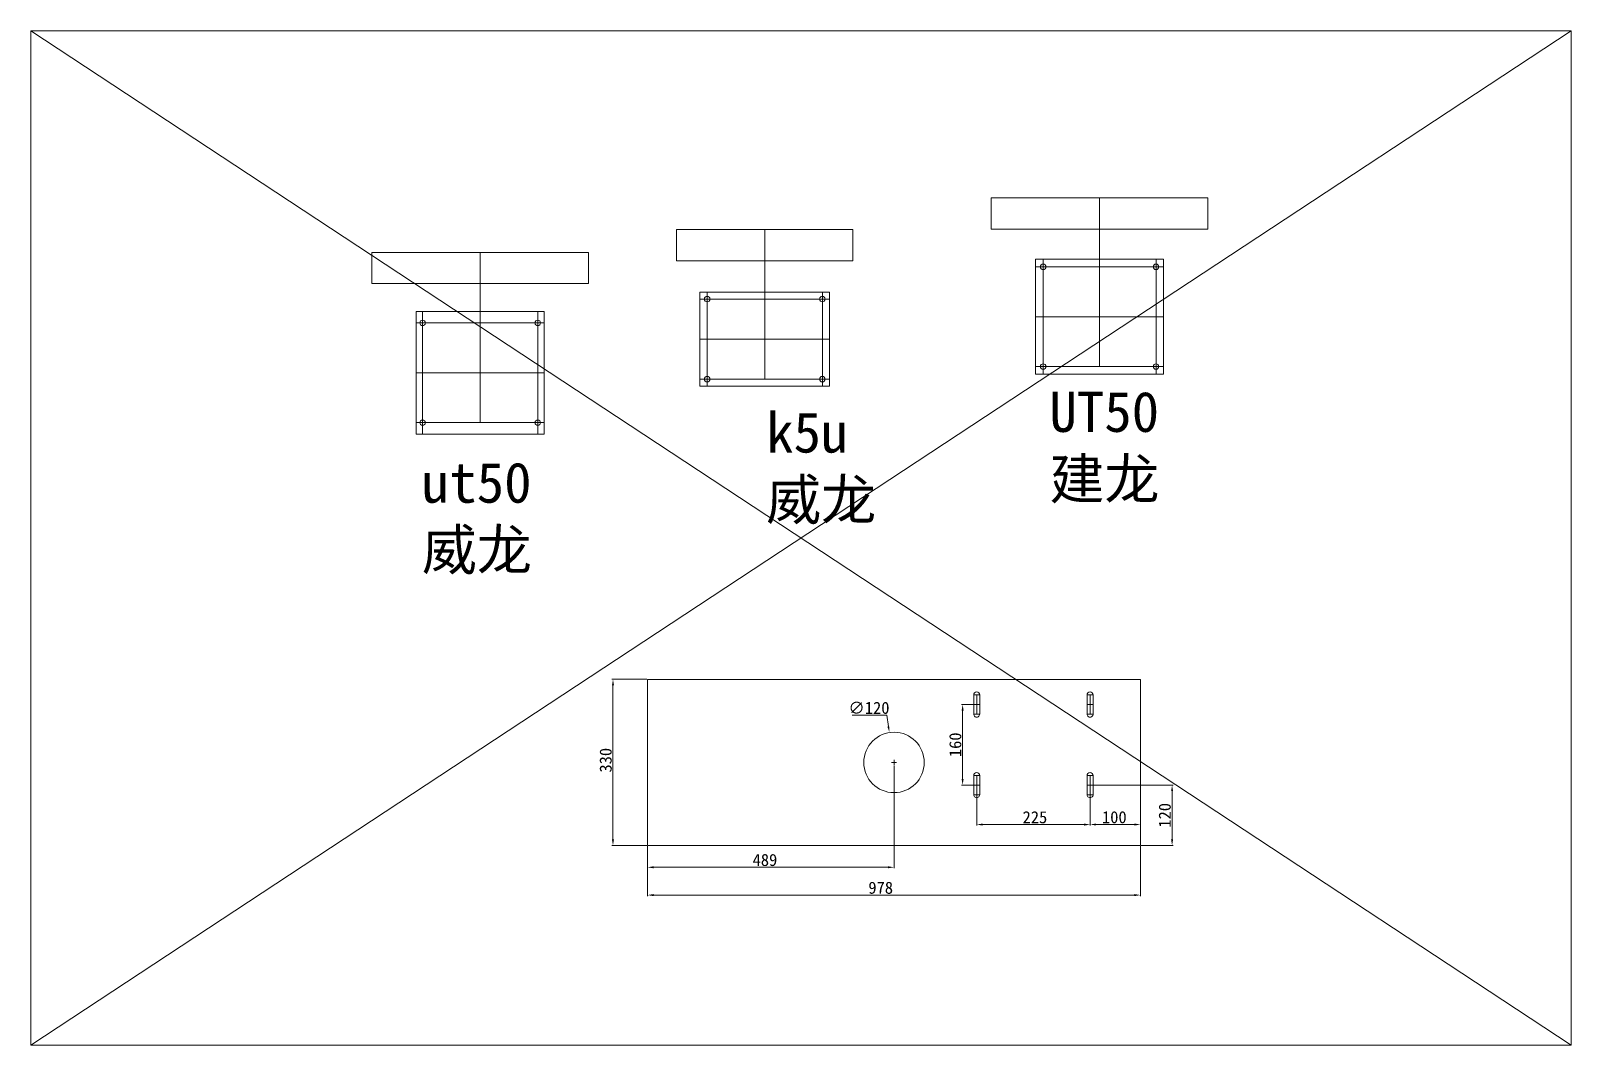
# Model space of a CAD drawing. Header units: millimetres. Extents: x 1808 to 16138, y 1935 to 4186.
# Drawn here: x 1808 to 4864, y 2098 to 4112 of the extents above; entities that cross this region are included whole.
import ezdxf

# ---------------------------------------------------------------- set-up
doc = ezdxf.new("R2010")
doc.units = ezdxf.units.MM
doc.header["$PDMODE"] = 32
doc.layers.add('细实线', color=7, linetype='Continuous', lineweight=13)
doc.styles.get("Standard").update_dxf_attribs({"font": 'SimSun.ttf'})
doc.dimstyles.new('ISO-25', dxfattribs={"dimscale": 2, "dimtxt": 10, "dimasz": 6, "dimexe": 3, "dimexo": 0.625, "dimgap": 2, "dimtad": 1, "dimtxsty": 'Standard', "dimcen": 2.5, "dimadec": 0, "dimazin": 0, "dimtm": 1e-09, "dimtfac": 0.7, "dimtofl": 0, "dimtmove": 0, "dimatfit": 3, "dimfxl": 0, "dimtolj": 1, "dimlwd": 13, "dimlwe": 13, "dimarcsym": 0})
doc.dimstyles.new('ISO-25$3', dxfattribs={"dimscale": 2, "dimtxt": 10, "dimasz": 6, "dimexe": 3, "dimexo": 0.625, "dimgap": 2, "dimtad": 1, "dimtoh": 1, "dimtxsty": 'Standard', "dimcen": 2.5, "dimadec": 0, "dimazin": 0, "dimtm": 1e-09, "dimtfac": 0.7, "dimtofl": 0, "dimtmove": 1, "dimatfit": 3, "dimfxl": 0, "dimtolj": 1, "dimlwd": 13, "dimlwe": 13, "dimarcsym": 0})

# ---------------------------------------------------------------- blocks, each defined once
blk = doc.blocks.new('*D114')
at = {"layer": 'Defpoints', "color": 0}
for p in [(3684.4, 2774.8), (3656.5, 2614.8), (3684.4, 2614.8)]:
    blk.add_point(p, dxfattribs=at)
at = {"layer": '细实线', "color": 0, "lineweight": 13}
for p, q in [((3683.2, 2774.8), (3654.5, 2774.8)), ((3656.5, 2762.8), (3656.5, 2626.8)), ((3683.2, 2614.8), (3654.5, 2614.8))]:
    blk.add_line(p, q, dxfattribs=at)
at = {"layer": '细实线', "color": 0}
for points in [[(3654.5, 2762.8), (3658.5, 2762.8), (3656.5, 2774.8)], [(3654.5, 2626.8), (3658.5, 2626.8), (3656.5, 2614.8)]]:
    blk.add_solid(points, dxfattribs=at)
at = {"layer": '细实线', "color": 0, "insert": (3642.1, 2694.8), "char_height": 24, "attachment_point": 5, "rotation": 90}
blk.add_mtext('\\A1;160', dxfattribs=at)
blk = doc.blocks.new('*D118')
at = {"layer": 'Defpoints', "color": 0}
for p in [(3031.4, 2824.8), (2962.8, 2494.8), (3031.4, 2494.8)]:
    blk.add_point(p, dxfattribs=at)
at = {"layer": '细实线', "color": 0, "lineweight": 13}
for p, q in [((3030.2, 2824.8), (2960.8, 2824.8)), ((2962.8, 2812.8), (2962.8, 2506.8)), ((3030.2, 2494.8), (2960.8, 2494.8))]:
    blk.add_line(p, q, dxfattribs=at)
at = {"layer": '细实线', "color": 0}
for points in [[(2960.8, 2812.8), (2964.8, 2812.8), (2962.8, 2824.8)], [(2960.8, 2506.8), (2964.8, 2506.8), (2962.8, 2494.8)]]:
    blk.add_solid(points, dxfattribs=at)
at = {"layer": '细实线', "color": 0, "insert": (2948.4, 2664.2), "char_height": 24, "attachment_point": 5, "rotation": 90}
blk.add_mtext('\\A1;330', dxfattribs=at)
blk = doc.blocks.new('*D119')
at = {"layer": 'Defpoints', "color": 0}
for p in [(3031.4, 2494.8), (4009.4, 2494.8), (4009.4, 2396.4)]:
    blk.add_point(p, dxfattribs=at)
at = {"layer": '细实线', "color": 0, "lineweight": 13}
for p, q in [((3031.4, 2493.5), (3031.4, 2394.4)), ((4009.4, 2493.5), (4009.4, 2394.4)), ((3043.4, 2396.4), (3997.4, 2396.4))]:
    blk.add_line(p, q, dxfattribs=at)
at = {"layer": '细实线', "color": 0}
for points in [[(3043.4, 2398.4), (3043.4, 2394.4), (3031.4, 2396.4)], [(3997.4, 2398.4), (3997.4, 2394.4), (4009.4, 2396.4)]]:
    blk.add_solid(points, dxfattribs=at)
at = {"layer": '细实线', "color": 0, "insert": (3494, 2410.8), "char_height": 24, "attachment_point": 5}
blk.add_mtext('\\A1;978', dxfattribs=at)
blk = doc.blocks.new('A$C0595132E')
at = {"layer": '细实线'}
for p, q in [((6, 12), (44, 12)), ((6, 12), (6, 0)), ((6, 6), (28.5, 6)), ((25, 12), (25, 0)), ((28.5, 6), (44, 6)), ((44, 12), (44, 0)), ((6, 0), (44, 0))]:
    blk.add_line(p, q, dxfattribs=at)
for centre, start, end in [((6, 6), 90, 270), ((44, 6), 270, 90)]:
    blk.add_arc(centre, 6, start, end, dxfattribs=at)
blk = doc.blocks.new('*D120')
at = {"layer": 'Defpoints', "color": 0}
for p in [(3909.4, 2614.8), (4009.4, 2494.8), (4072.1, 2494.8)]:
    blk.add_point(p, dxfattribs=at)
at = {"layer": '细实线', "color": 0, "lineweight": 13}
for p, q in [((3910.7, 2614.8), (4074.1, 2614.8)), ((4072.1, 2602.8), (4072.1, 2506.8)), ((4010.7, 2494.8), (4074.1, 2494.8))]:
    blk.add_line(p, q, dxfattribs=at)
at = {"layer": '细实线', "color": 0}
for points in [[(4070.1, 2602.8), (4074.1, 2602.8), (4072.1, 2614.8)], [(4070.1, 2506.8), (4074.1, 2506.8), (4072.1, 2494.8)]]:
    blk.add_solid(points, dxfattribs=at)
at = {"layer": '细实线', "color": 0, "insert": (4057.7, 2554.8), "char_height": 24, "attachment_point": 5, "rotation": 90}
blk.add_mtext('\\A1;120', dxfattribs=at)
blk = doc.blocks.new('*D121')
at = {"layer": 'Defpoints', "color": 0}
for p in [(3684.4, 2595.8), (3909.4, 2595.8), (3909.4, 2536.4)]:
    blk.add_point(p, dxfattribs=at)
at = {"layer": '细实线', "color": 0, "lineweight": 13}
for p, q in [((3684.4, 2594.5), (3684.4, 2534.4)), ((3909.4, 2594.5), (3909.4, 2534.4)), ((3696.4, 2536.4), (3897.4, 2536.4))]:
    blk.add_line(p, q, dxfattribs=at)
at = {"layer": '细实线', "color": 0}
for points in [[(3696.4, 2538.4), (3696.4, 2534.4), (3684.4, 2536.4)], [(3897.4, 2538.4), (3897.4, 2534.4), (3909.4, 2536.4)]]:
    blk.add_solid(points, dxfattribs=at)
at = {"layer": '细实线', "color": 0, "insert": (3800, 2550.8), "char_height": 24, "attachment_point": 5}
blk.add_mtext('\\A1;225', dxfattribs=at)
blk = doc.blocks.new('*D115')
at = {"layer": 'Defpoints', "color": 0}
for p in [(3909.4, 2589.8), (4009.4, 2536.5), (4009.4, 2494.8)]:
    blk.add_point(p, dxfattribs=at)
at = {"layer": '细实线', "color": 0, "lineweight": 13}
for p, q in [((3909.4, 2588.5), (3909.4, 2534.5)), ((4009.4, 2496), (4009.4, 2538.5)), ((3921.4, 2536.5), (3997.4, 2536.5))]:
    blk.add_line(p, q, dxfattribs=at)
at = {"layer": '细实线', "color": 0}
for points in [[(3921.4, 2538.5), (3921.4, 2534.5), (3909.4, 2536.5)], [(3997.4, 2538.5), (3997.4, 2534.5), (4009.4, 2536.5)]]:
    blk.add_solid(points, dxfattribs=at)
at = {"layer": '细实线', "color": 0, "insert": (3957.5, 2550.9), "char_height": 24, "attachment_point": 5}
blk.add_mtext('\\A1;100', dxfattribs=at)
blk = doc.blocks.new('*D116')
at = {"layer": 'Defpoints', "color": 0}
for p in [(3511.3, 2719.1), (3529.6, 2600.5)]:
    blk.add_point(p, dxfattribs=at)
at = {"layer": '细实线', "color": 0, "lineweight": 13}
for p, q in [((3437.6, 2753.6), (3505.9, 2753.6)), ((3505.9, 2753.6), (3509.4, 2730.9)), ((3515.4, 2659.8), (3525.4, 2659.8)), ((3520.4, 2654.8), (3520.4, 2664.8))]:
    blk.add_line(p, q, dxfattribs=at)
at = {"layer": '细实线', "color": 0}
blk.add_solid([(3511.4, 2731.2), (3507.4, 2730.6), (3511.3, 2719.1)], dxfattribs=at)
at = {"layer": '细实线', "color": 0, "insert": (3470.6, 2768), "char_height": 24, "attachment_point": 5}
blk.add_mtext('\\A1;∅120', dxfattribs=at)
blk = doc.blocks.new('*D117')
at = {"layer": 'Defpoints', "color": 0}
for p in [(3520.4, 2654.8), (3031.4, 2493.5), (3520.4, 2451.6)]:
    blk.add_point(p, dxfattribs=at)
at = {"layer": '细实线', "color": 0, "lineweight": 13}
for p, q in [((3520.4, 2653.5), (3520.4, 2449.6)), ((3031.4, 2492.3), (3031.4, 2449.6)), ((3043.4, 2451.6), (3508.4, 2451.6))]:
    blk.add_line(p, q, dxfattribs=at)
at = {"layer": '细实线', "color": 0}
for points in [[(3043.4, 2453.6), (3043.4, 2449.6), (3031.4, 2451.6)], [(3508.4, 2453.6), (3508.4, 2449.6), (3520.4, 2451.6)]]:
    blk.add_solid(points, dxfattribs=at)
at = {"layer": '细实线', "color": 0, "insert": (3264.3, 2466), "char_height": 24, "attachment_point": 5}
blk.add_mtext('\\A1;489', dxfattribs=at)
blk = doc.blocks.new('A$C0E1D44DA')
at = {"layer": '细实线', "color": 3}
for p, q in [((0, 311), (350, 311)), ((0, 311), (0, 249)), ((175, 311), (175, 14)), ((350, 311), (350, 249)), ((0, 249), (350, 249)), ((46.5, 187), (46.5, 0)), ((46.5, 187), (303.5, 187)), ((60.7, 187), (60.7, 0)), ((289.3, 187), (289.3, 0)), ((303.5, 187), (303.5, 0)), ((46.5, 173), (303.5, 173)), ((46.5, 93.5), (303.5, 93.5)), ((46.5, 14), (303.5, 14)), ((46.5, 0), (303.5, 0))]:
    blk.add_line(p, q, dxfattribs=at)
for centre in [(60.7, 173), (289.3, 173), (60.7, 14), (289.3, 14)]:
    blk.add_circle(centre, 5.5, dxfattribs=at)
blk = doc.blocks.new('A$C5CC46353')
at = {"layer": '细实线', "color": 2}
for p, q in [((0, 350), (430, 350)), ((0, 350), (0, 288)), ((215, 350), (215, 15)), ((430, 350), (430, 288)), ((0, 288), (430, 288)), ((88, 228), (342, 228)), ((88, 228), (88, 0)), ((103, 228), (103, 0)), ((327, 228), (327, 0)), ((342, 228), (342, 0)), ((88, 213), (342, 213)), ((88, 114), (342, 114)), ((88, 15), (342, 15)), ((88, 0), (342, 0))]:
    blk.add_line(p, q, dxfattribs=at)
for centre in [(103, 213), (327, 213), (103, 15), (327, 15)]:
    blk.add_circle(centre, 5.5, dxfattribs=at)
blk = doc.blocks.new('A$C1CB021AE')
at = {"layer": '细实线', "color": 1}
for p, q in [((0, 361), (430, 361)), ((0, 361), (0, 299)), ((215, 361), (215, 23)), ((430, 361), (430, 299)), ((0, 299), (430, 299)), ((88, 244), (88, 0)), ((88, 244), (342, 244)), ((88, 221), (342, 221)), ((100.7, 244), (100.7, 0)), ((329.3, 244), (329.3, 0)), ((342, 244), (342, 0)), ((88, 122), (342, 122)), ((88, 23), (342, 23)), ((88, 0), (342, 0))]:
    blk.add_line(p, q, dxfattribs=at)
for centre in [(100.7, 221), (329.3, 221), (100.7, 23), (329.3, 23)]:
    blk.add_circle(centre, 5.5, dxfattribs=at)

msp = doc.modelspace()

# ---------------------------------------------------------------- linework, layer by layer
at = {"layer": '细实线'}
for p, q in [((4863.987, 4112.498), (1807.684, 2098.327)), ((1807.684, 4112.498), (4863.987, 2098.327)), ((3031.431, 2824.767), (4009.431, 2824.767)), ((3031.431, 2824.767), (3031.431, 2494.767)), ((4009.431, 2824.767), (4009.431, 2494.767)), ((3515.431, 2659.767), (3525.431, 2659.767)), ((3520.431, 2654.767), (3520.431, 2664.767)), ((3031.431, 2494.767), (4009.431, 2494.767))]:
    msp.add_line(p, q, dxfattribs=at)
msp.add_lwpolyline([(1807.684, 4112.498), (4863.987, 4112.498), (4863.987, 2098.327), (1807.684, 2098.327)], close=True, dxfattribs=at)
msp.add_circle((3520.431, 2659.767), 60, dxfattribs=at)

# ---------------------------------------------------------------- block references
for name, p in [('A$C5CC46353', (3713.22, 3430.821)), ('A$C0E1D44DA', (3088.919, 3406.831)), ('A$C1CB021AE', (2484.273, 3311.43))]:
    msp.add_blockref(name, p, dxfattribs=at)
at = {"layer": '细实线', "rotation": 270}
for p in [(3678.431, 2799.767), (3903.431, 2799.767), (3678.431, 2639.767), (3903.431, 2639.767)]:
    msp.add_blockref('A$C0595132E', p, dxfattribs=at)

# ---------------------------------------------------------------- texts
at = {"layer": '细实线', "char_height": 80, "attachment_point": 1}
for s, insert, width in [('UT50建龙', (3828.744, 3396.077), 265.35889), ('k5u\\P威龙', (3266.662, 3355.034), 337.77265), ('ut50\\P威龙', (2583.563, 3255.488), 337.77265)]:
    msp.add_mtext(s, dxfattribs=dict(at, insert=insert, width=width))

# ---------------------------------------------------------------- dimensions: what is measured, and where the dimension line sits
at = {"layer": '细实线'}
for base, p1, p2, picture, middle in [((2962.751, 2494.767), (3031.431, 2824.767), (3031.431, 2494.767), '*D118', (2962.751, 2664.195)), ((3656.511, 2614.767), (3684.431, 2774.767), (3684.431, 2614.767), '*D114', (3656.511, 2694.767)), ((4072.102, 2494.767), (3909.431, 2614.767), (4009.431, 2494.767), '*D120', (4072.102, 2554.767))]:
    dim = msp.add_linear_dim(base=base, p1=p1, p2=p2, angle=90, dimstyle='ISO-25', override={"dimtxt": 12, "dimexe": 1, "dimgap": 1.2}, dxfattribs=at)
    dim.commit()
    dim.dimension.update_dxf_attribs({"geometry": picture, "text_midpoint": middle, "dimtype": 160})
dim = msp.add_diameter_dim_2p(p1=(3529.609, 2600.473), p2=(3511.254, 2719.061), dimstyle='ISO-25$3', override={"dimtxt": 12, "dimexe": 1, "dimgap": 1.2}, dxfattribs=at)
dim.commit()
dim.dimension.update_dxf_attribs({"geometry": '*D116', "text_midpoint": (3505.911, 2753.579), "dimtype": 163})
for base, p1, p2, picture, middle in [((3520.431, 2451.614), (3031.431, 2493.517), (3520.431, 2654.767), '*D117', (3264.313, 2451.614)), ((3909.431, 2536.376), (3684.431, 2595.767), (3909.431, 2595.767), '*D121', (3799.987, 2536.376)), ((4009.431, 2536.53), (3909.431, 2589.767), (4009.431, 2494.767), '*D115', (3957.496, 2536.53)), ((4009.431, 2396.442), (3031.431, 2494.767), (4009.431, 2494.767), '*D119', (3494.02, 2396.442))]:
    dim = msp.add_linear_dim(base=base, p1=p1, p2=p2, dimstyle='ISO-25', override={"dimtxt": 12, "dimexe": 1, "dimgap": 1.2}, dxfattribs=at)
    dim.commit()
    dim.dimension.update_dxf_attribs({"geometry": picture, "text_midpoint": middle, "dimtype": 160})

doc.saveas('drawing.dxf')
